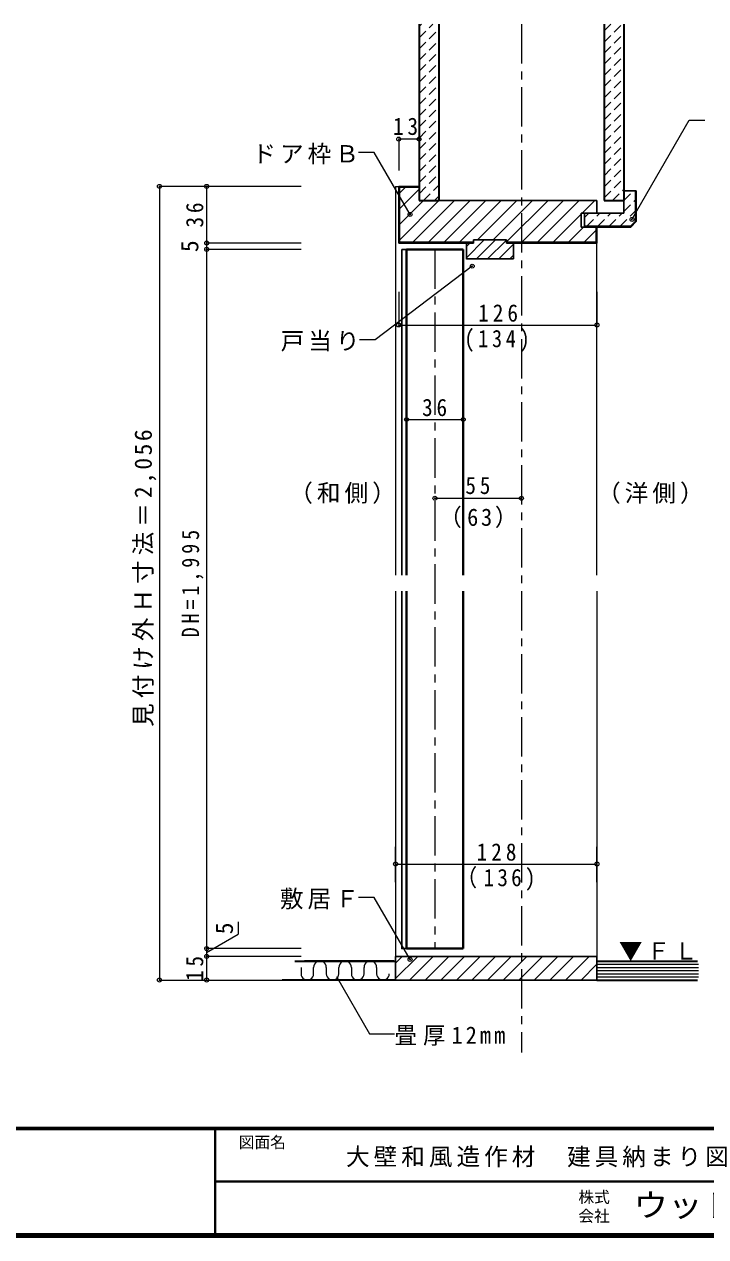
# Model space of a CAD drawing. Units: millimetres at full size, sheet at 1:5; some dimension numbers follow another scale. Extents: x -981 to 969, y -733 to 681.
# Drawn here: x -128 to 305, y -716 to 54 of the extents above; entities that cross this region are included whole.
import ezdxf
from ezdxf.enums import TextEntityAlignment as Align

# ---------------------------------------------------------------- set-up
doc = ezdxf.new("R2010")
doc.units = ezdxf.units.MM
doc.header["$LTSCALE"] = 5
doc.header["$PDMODE"] = 32
doc.header["$PDSIZE"] = 2.5
doc.linetypes.add('CHAIN1', pattern=[8, 5, -1, 1, -1])
doc.linetypes.add('DASHED1', pattern=[1.8, 1.2, -0.6])
for name, color, linetype, lineweight in [('0-1_通り芯', 4, 'CHAIN1', 9), ('0-3_仕上げ', 7, 'Continuous', 18), ('0-4_枠', 3, 'Continuous', 25), ('0-5_ケーシング', 3, 'Continuous', 25), ('0-6_扉', 6, 'Continuous', 40), ('0-A_文字', 7, 'Continuous', 18), ('0-B_寸法', 7, 'Continuous', 9), ('0-C_ハッチ', 4, 'Continuous', 9), ('F-0_補助線', 6, 'Continuous', 40), ('F-1_枠', 6, 'Continuous', 40)]:
    doc.layers.add(name, color=color, linetype=linetype, lineweight=lineweight)
doc.layers.add('F-A_文字', color=7, linetype='Continuous')
doc.styles.add('ＭＳ ゴシック', font='')
doc.styles.get('ＭＳ ゴシック').set_extended_font_data('MS Gothic')

msp = doc.modelspace()

# ---------------------------------------------------------------- linework, layer by layer
at = {"layer": '0-1_通り芯'}
for p, q in [((188.303, 54.039), (188.303, -598.846)), ((133.303, -88.919), (133.303, -532.919))]:
    msp.add_line(p, q, dxfattribs=at)
at = {"layer": '0-3_仕上げ', "color": 2, "lineweight": 35}
for p, q in [((123.303, 54.039), (123.303, -57.919)), ((135.803, 54.039), (135.803, -57.919)), ((240.803, 54.039), (240.803, -57.919)), ((253.303, 54.039), (253.303, -57.919)), ((123.303, -57.919), (135.803, -57.919)), ((240.803, -57.919), (253.303, -57.919)), ((44.385, -540.919), (108.303, -540.919)), ((107.303, -540.919), (50.492, -540.919)), ((236.303, -540.919), (300.209, -540.919)), ((108.303, -552.919), (36.361, -552.919)), ((236.303, -552.919), (300.209, -552.919))]:
    msp.add_line(p, q, dxfattribs=at)
at = {"layer": '0-3_仕上げ'}
for p, q in [((48.292, -544.919), (48.292, -548.919)), ((56.292, -549.029), (56.292, -544.919)), ((64.292, -544.919), (64.292, -548.919)), ((72.292, -549.029), (72.292, -544.919)), ((80.292, -544.919), (80.292, -548.919)), ((88.292, -549.029), (88.292, -544.919)), ((96.292, -544.919), (96.292, -548.919)), ((236.303, -542.919), (300.73, -542.919)), ((236.303, -544.919), (300.73, -544.919)), ((236.303, -546.919), (300.73, -546.919)), ((236.303, -548.919), (300.73, -548.919)), ((236.303, -550.919), (300.73, -550.919))]:
    msp.add_line(p, q, dxfattribs=at)
for centre, start, end in [((60.292, -544.895), 359.65318, 180.3468), ((76.292, -544.895), 359.65318, 180.3468), ((92.292, -544.895), 359.65318, 180.3468), ((52.292, -548.975), 179.20062, 0.79936), ((68.292, -548.975), 179.20062, 0.79936), ((84.292, -548.975), 179.20062, 0.79936), ((100.292, -548.975), 179.20062, 0.79936)]:
    msp.add_arc(centre, 4, start, end, dxfattribs=at)
at = {"layer": '0-4_枠', "color": 4, "lineweight": 9}
for p, q in [((108.303, -48.919), (108.303, -295.919)), ((108.303, -48.919), (110.303, -48.919)), ((236.303, -295.919), (236.303, -84.919)), ((108.303, -305.919), (108.303, -537.919)), ((236.303, -305.919), (236.303, -537.919))]:
    msp.add_line(p, q, dxfattribs=at)
at = {"layer": '0-4_枠'}
for p, q in [((123.303, -48.919), (110.303, -48.919)), ((110.303, -48.919), (110.303, -84.919)), ((123.303, -49.419), (110.803, -49.419)), ((110.803, -49.419), (110.803, -84.419)), ((123.303, -48.919), (123.303, -57.919)), ((123.303, -57.919), (236.303, -57.919)), ((236.303, -65.919), (236.303, -57.919)), ((226.303, -74.919), (226.303, -65.919)), ((236.303, -65.919), (226.303, -65.919)), ((226.303, -74.919), (236.303, -74.919)), ((235.803, -74.919), (235.803, -84.419)), ((236.303, -74.919), (236.303, -84.919)), ((110.803, -84.419), (157.803, -84.419)), ((178.803, -82.919), (157.803, -82.919)), ((157.803, -82.919), (157.803, -84.919)), ((178.803, -82.919), (178.803, -84.919)), ((178.803, -84.419), (235.803, -84.419)), ((110.303, -84.919), (157.803, -84.919)), ((153.303, -85.019), (153.303, -95.04)), ((178.803, -84.919), (236.303, -84.919)), ((183.303, -84.74), (183.303, -94.919)), ((153.303, -94.919), (183.303, -94.919)), ((236.303, -537.919), (108.303, -537.919)), ((108.303, -552.919), (108.303, -537.919)), ((236.303, -537.919), (236.303, -552.919)), ((236.303, -552.919), (108.303, -552.919))]:
    msp.add_line(p, q, dxfattribs=at)
at = {"layer": '0-5_ケーシング'}
for p, q in [((253.303, -65.919), (253.303, -51.719)), ((261.303, -51.719), (253.303, -51.719)), ((260.803, -70.976), (260.803, -51.719)), ((261.303, -71.184), (261.303, -51.719)), ((253.303, -65.919), (228.303, -65.919)), ((257.56, -74.219), (228.303, -74.219)), ((260.803, -70.976), (257.56, -74.219)), ((261.303, -71.184), (257.768, -74.719))]:
    msp.add_line(p, q, dxfattribs=at)
msp.add_lwpolyline([(257.768, -74.719), (228.303, -74.719), (228.303, -65.919)], dxfattribs=at)
at = {"layer": '0-6_扉', "color": 3, "lineweight": 25}
for q in [(112.303, -295.919), (115.303, -88.919)]:
    msp.add_line((112.303, -88.919), q, dxfattribs=at)
at = {"layer": '0-6_扉'}
for p, q in [((151.303, -88.919), (115.303, -88.919)), ((115.303, -88.919), (115.303, -295.919)), ((151.303, -88.919), (151.303, -295.919)), ((115.303, -305.919), (115.303, -532.919)), ((151.303, -532.919), (151.303, -305.919)), ((115.303, -532.919), (151.303, -532.919))]:
    msp.add_line(p, q, dxfattribs=at)
at = {"layer": '0-6_扉', "color": 3, "lineweight": 25}
msp.add_lwpolyline([(112.303, -305.919), (112.303, -532.919), (115.303, -532.919)], dxfattribs=at)
at = {"layer": '0-A_文字'}
for p, q in [((258.539, -69.934), (294.924, -6.913)), ((294.924, -6.913), (304.924, -6.913)), ((94.828, -27.437), (84.828, -27.437)), ((117.523, -66.746), (94.828, -27.437)), ((157.049, -99.592), (95.328, -146.313)), ((95.328, -146.313), (85.328, -146.313)), ((94.828, -500.522), (84.828, -500.522)), ((117.523, -539.831), (94.828, -500.522))]:
    msp.add_line(p, q, dxfattribs=at)
msp.add_lwpolyline([(70.813, -550.665), (91.866, -587.13), (107.647, -587.13)], dxfattribs=at)
for p in [(117.523, -66.746), (258.539, -69.934), (157.049, -99.592), (117.523, -539.831)]:
    msp.add_point(p, dxfattribs=at)
at = {"layer": '0-B_寸法', "color": 4}
for p, q in [((123.303, -18.919), (110.303, -18.919)), ((110.303, -18.919), (110.303, -38.919)), ((123.303, -18.919), (123.303, -38.919)), ((48.303, -48.919), (-41.697, -48.919)), ((-41.697, -48.919), (-41.697, -552.919)), ((-11.697, -48.919), (-11.697, -552.919)), ((48.303, -84.919), (-11.697, -84.919)), ((48.303, -88.919), (-11.697, -88.919)), ((110.303, -115.809), (110.303, -136.96)), ((236.303, -115.809), (236.303, -136.96)), ((110.303, -136.96), (236.303, -136.96)), ((115.303, -196.96), (151.303, -196.96)), ((133.303, -246.96), (188.303, -246.96)), ((108.303, -490.695), (108.303, -468.415)), ((236.303, -490.695), (236.303, -468.415)), ((108.303, -479.26), (236.303, -479.26)), ((8.303, -515.876), (8.303, -523.872)), ((-11.697, -535.419), (8.303, -523.872)), ((48.303, -532.919), (-11.697, -532.919)), ((48.303, -537.919), (-11.697, -537.919)), ((-41.697, -552.919), (48.303, -552.919))]:
    msp.add_line(p, q, dxfattribs=at)
at = {"layer": '0-B_寸法'}
for p in [(110.303, -18.919), (123.303, -18.919), (-41.697, -48.919), (-11.697, -48.919), (-11.697, -84.919), (-11.697, -88.919), (110.303, -136.96), (236.303, -136.96), (115.303, -196.96), (151.303, -196.96), (133.303, -246.96), (188.303, -246.96), (108.303, -479.26), (236.303, -479.26), (-11.697, -532.919), (-11.697, -537.919), (-41.697, -552.919), (-11.697, -552.919)]:
    msp.add_point(p, dxfattribs=at)
at = {"layer": '0-C_ハッチ', "linetype": 'DASHED1'}
for p, q in [((123.303, 45.44), (131.902, 54.039)), ((123.303, 52.511), (124.831, 54.039)), ((240.803, 42.732), (252.11, 54.039)), ((240.803, 49.803), (245.039, 54.039)), ((123.303, 38.369), (135.803, 50.869)), ((240.803, 35.661), (253.303, 48.161)), ((123.303, 31.298), (135.803, 43.798)), ((240.803, 28.59), (253.303, 41.09)), ((123.303, 24.227), (135.803, 36.727)), ((240.803, 21.519), (253.303, 34.019)), ((123.303, 17.156), (135.803, 29.656)), ((240.803, 14.448), (253.303, 26.948)), ((123.303, 10.085), (135.803, 22.585)), ((123.303, 3.014), (135.803, 15.514)), ((240.803, 7.377), (253.303, 19.877)), ((123.303, -4.057), (135.803, 8.443)), ((240.803, 0.306), (253.303, 12.806)), ((123.303, -11.128), (135.803, 1.372)), ((240.803, -6.765), (253.303, 5.735)), ((123.303, -18.199), (135.803, -5.699)), ((240.803, -13.836), (253.303, -1.337)), ((123.303, -25.27), (135.803, -12.77)), ((240.803, -20.908), (253.303, -8.408)), ((123.303, -32.341), (135.803, -19.841)), ((240.803, -27.979), (253.303, -15.479)), ((240.803, -35.05), (253.303, -22.55)), ((123.303, -39.413), (135.803, -26.912)), ((240.803, -42.121), (253.303, -29.621)), ((123.303, -46.484), (135.803, -33.984)), ((240.803, -49.192), (253.303, -36.692)), ((123.303, -53.555), (135.803, -41.055)), ((240.803, -56.263), (253.303, -43.763)), ((126.01, -57.919), (135.803, -48.126)), ((246.218, -57.919), (253.303, -50.834)), ((253.303, -57.824), (259.408, -51.719)), ((133.081, -57.919), (135.803, -55.197)), ((253.303, -64.895), (260.803, -57.395)), ((228.303, -68.682), (231.066, -65.919)), ((229.837, -74.219), (238.137, -65.919)), ((236.908, -74.219), (245.208, -65.919)), ((243.979, -74.219), (252.279, -65.919)), ((251.05, -74.219), (260.803, -64.466))]:
    msp.add_line(p, q, dxfattribs=at)
at = {"layer": '0-C_ハッチ'}
for p, q in [((110.803, -53.327), (114.711, -49.419)), ((110.803, -63.226), (123.303, -50.726)), ((110.803, -83.025), (135.909, -57.919)), ((110.803, -73.126), (126.01, -57.919)), ((119.309, -84.419), (145.809, -57.919)), ((129.208, -84.419), (155.708, -57.919)), ((139.108, -84.419), (165.608, -57.919)), ((149.007, -84.419), (175.507, -57.919)), ((160.407, -82.919), (185.407, -57.919)), ((170.306, -82.919), (195.306, -57.919)), ((178.706, -84.419), (205.206, -57.919)), ((188.605, -84.419), (215.105, -57.919)), ((198.505, -84.419), (225.005, -57.919)), ((226.904, -65.919), (234.904, -57.919)), ((208.404, -84.419), (226.303, -66.52)), ((218.304, -84.419), (227.804, -74.919)), ((228.203, -84.419), (235.803, -76.819)), ((153.303, -94.266), (164.649, -82.919)), ((159.72, -94.919), (171.72, -82.919)), ((166.791, -94.919), (178.303, -83.408)), ((153.303, -87.194), (155.578, -84.919)), ((173.863, -94.919), (182.803, -85.979)), ((180.934, -94.919), (182.803, -93.05)), ((108.303, -552.003), (122.386, -537.919)), ((108.303, -542.103), (112.487, -537.919)), ((117.286, -552.919), (132.286, -537.919)), ((127.185, -552.919), (142.185, -537.919)), ((137.085, -552.919), (152.085, -537.919)), ((146.984, -552.919), (161.984, -537.919)), ((156.884, -552.919), (171.884, -537.919)), ((166.783, -552.919), (181.783, -537.919)), ((176.683, -552.919), (191.683, -537.919)), ((186.582, -552.919), (201.582, -537.919)), ((196.482, -552.919), (211.482, -537.919)), ((206.381, -552.919), (221.381, -537.919)), ((216.281, -552.919), (231.281, -537.919)), ((226.18, -552.919), (236.303, -542.796)), ((236.08, -552.919), (236.303, -552.696))]:
    msp.add_line(p, q, dxfattribs=at)
at = {"layer": 'F-1_枠'}
for p, q in [((968.636, -646.776), (-981.363, -646.776)), ((968.636, -647.609), (-981.363, -647.609)), ((-6.364, -647.609), (-6.364, -714.276)), ((-6.364, -680.943), (966.97, -680.943)), ((968.636, -714.276), (-981.363, -714.276)), ((968.636, -715.109), (-981.363, -715.109)), ((968.636, -715.943), (-981.363, -715.943))]:
    msp.add_line(p, q, dxfattribs=at)

# ---------------------------------------------------------------- texts
at = {"layer": '0-A_文字', "char_height": 11, "attachment_point": 7, "style": 'ＭＳ ゴシック'}
for s, insert in [('\\T1.17;ドア枠Ｂ', (17.328, -34.937)), ('\\T1.17;戸当り', (35.328, -153.813)), ('\\T1.17;（和側）', (40.803, -250.548)), ('\\T1.17;（洋側）', (236.393, -250.548)), ('\\T1.17;敷居Ｆ', (34.828, -508.022)), ('\\T1.17;▼ＦＬ', (250.209, -540.919)), ('\\T1.27;\\W0.95;畳厚12mm', (107.647, -594.63))]:
    msp.add_mtext(s, dxfattribs=dict(at, insert=insert))
at = {"layer": '0-B_寸法', "style": 'ＭＳ ゴシック'}
for p in [(-13.697, -90.669), (8.303, -523.872)]:
    msp.add_text('5', height=11, rotation=90, dxfattribs=at).set_placement(p, align=Align.BOTTOM_LEFT)
at = {"layer": '0-B_寸法', "char_height": 11, "attachment_point": 7, "style": 'ＭＳ ゴシック'}
for s, insert in [('\\T1.36;\\W0.9;13', (106.732, -16.419)), ('\\T1.38;\\W0.9;126', (160.803, -134.96)), ('\\T1.38;\\W0.85;(134)', (152.053, -153.96)), ('\\T1.36;\\W0.9;36', (125.178, -194.96)), ('\\T1.36;\\W0.9;55', (152.678, -244.46)), ('\\T1.24;\\W0.95;（63）', (136.124, -265.913)), ('\\T1.38;\\W0.9;128', (159.803, -477.26)), ('\\T1.3;\\W0.9;（136)', (146.678, -496.26))]:
    msp.add_mtext(s, dxfattribs=dict(at, insert=insert))
at = {"layer": '0-B_寸法', "char_height": 11, "attachment_point": 7, "rotation": 90, "style": 'ＭＳ ゴシック'}
for s, insert in [('\\T1.36;\\W0.9;36', (-13.697, -75.044)), ('\\T1.21;見付け外Ｈ寸法＝2,056', (-43.697, -392.169)), ('\\T1.39;\\W0.85;DH=1,995', (-13.697, -335.294)), ('\\T1.36;\\W0.9;15', (-13.697, -553.544))]:
    msp.add_mtext(s, dxfattribs=dict(at, insert=insert))
at = {"layer": 'F-0_補助線', "color": 7, "insert": (76.826, -671.804), "char_height": 11, "attachment_point": 7, "style": 'ＭＳ ゴシック'}
msp.add_mtext('\\T1.17;大壁和風造作材\u3000建具納まり図', dxfattribs=at)
at = {"layer": 'F-A_文字', "style": 'ＭＳ ゴシック'}
for s, p in [('図面名', (8.636, -661.776)), ('株式', (224.47, -696.609)), ('会社', (224.47, -708.609))]:
    msp.add_text(s, height=7.331, dxfattribs=at).set_placement(p, align=Align.BOTTOM_LEFT)
at = {"layer": 'F-A_文字', "style": 'ＭＳ ゴシック', "width": 1.1}
msp.add_text('ウッドワン・・・', height=14.66, dxfattribs=at).set_placement((259.47, -707.61), align=Align.BOTTOM_LEFT)

doc.saveas('drawing.dxf')
